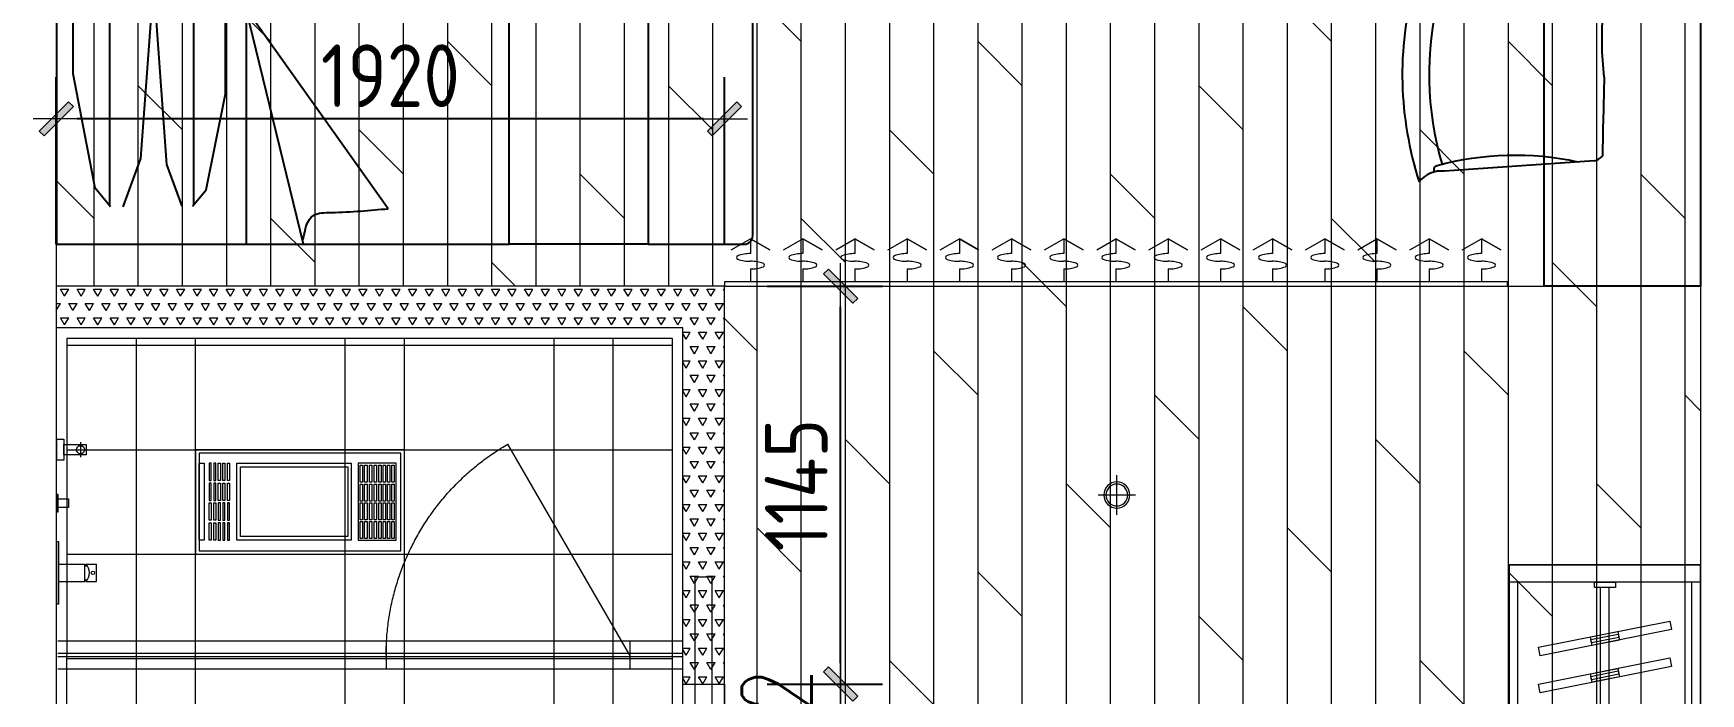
# Model space of a CAD drawing. Header units: millimetres. Extents: x 33621 to 401573, y -91663 to 133135.
# Drawn here: x 232866 to 237657, y 53625 to 55521 of the extents above; entities that cross this region are included whole.
import ezdxf

# ---------------------------------------------------------------- set-up
doc = ezdxf.new("R2010")
doc.units = ezdxf.units.MM
doc.header["$LTSCALE"] = 10
doc.linetypes.add('DOTE', pattern=[2.42, 2, -0.2, 0.02, -0.2])
doc.linetypes.add('HIDDEN', pattern=[0.375, 0.25, -0.125, 0, 0])
doc.layers.get('0').update_dxf_attribs({"color": 253})
doc.layers.get('Defpoints').update_dxf_attribs({"color": 250})
for name, color, linetype, lineweight in [('DOOR【门】', 253, 'Continuous', 0), ('DS-4BS-FINISH【墙完成线】', 253, 'Continuous', 0), ('FC-FLOOR【地材分格】', 253, 'Continuous', 0), ('FF-Door【门】', 253, 'Continuous', 0), ('FF-FIXT【洁具】', 253, 'Continuous', 0), ('FF-FURN【成品家具】', 253, 'Continuous', 0), ('FF-FURN【成品家私】', 253, 'Continuous', 0), ('RC-FCU【空调设备】', 253, 'Continuous', 0), ('RC-FIN【天花轮廓线】', 253, 'Continuous', 0), ('RC-LIGHT【天花灯具】', 253, 'Continuous', 0), ('RC-Modelling【天花造型】', 253, 'Continuous', 0), ('RC-STR【天花细线】', 253, 'Continuous', 0), ('WALL', 253, 'Continuous', 0), ('Wall【新建墙】', 253, 'Continuous', 0), ('新建墙体', 253, 'Continuous', 0)]:
    doc.layers.add(name, color=color, linetype=linetype, lineweight=lineweight)
doc.layers.add('P-活动家具', color=253, linetype='Continuous')
doc.layers.add('平面家具', color=253, linetype='Continuous')
doc.styles.add('_TCH_WINDOW', font='SIMPLEX', dxfattribs={"bigfont": 'GBCBIG'})
doc.styles.add('CCD_DIM', font='ARCHS.SHX')
doc.dimstyles.new('ZL_1：60', dxfattribs={"dimscale": 60, "dimtxt": 3, "dimasz": 1, "dimexe": 2, "dimexo": 2, "dimgap": 0.5, "dimtad": 1, "dimdec": 0, "dimrnd": 5, "dimdsep": 46, "dimtxsty": 'CCD_DIM', "dimblk": 'WS-cj', "dimblk1": 'WS-cj', "dimblk2": 'WS-cj', "dimcen": 0, "dimclrd": 44, "dimclre": 44, "dimclrt": 2, "dimadec": 0, "dimazin": 0, "dimtfac": 1, "dimtdec": 0, "dimtix": 1, "dimtofl": 0, "dimtmove": 2, "dimatfit": 3, "dimldrblk": 'hl_arrow2', "dimfxl": 6, "dimfxlon": 1, "dimarcsym": 0})

# ---------------------------------------------------------------- blocks, each defined once
blk = doc.blocks.new('海龙_041013471')
at = {"layer": 'P-活动家具', "color": 8}
for p, q in [((290.8, 600), (455.7, -75.6)), ((47.8, 497.7), (455.7, -75.6)), ((609.9, 490.4), (570.9, 443.1)), ((607.1, -333.1), (607.1, 487.1)), ((684.4, 370.6), (640.6, 490.4)), ((759.4, 353.8), (810.2, 492.6)), ((845.1, 492.6), (889.6, 438.7)), ((848.3, -326), (848.3, 488.8)), ((570.9, 443.1), (515.2, 167.7)), ((889.6, 438.7), (953.1, 110.2)), ((715.8, -67.6), (684.4, 370.6)), ((724.4, -114.1), (759.4, 353.8)), ((515.2, 167.7), (515.2, -356.5)), ((953.1, 110.2), (953.1, -364.1)), ((47.8, -499), (455.7, -75.6)), ((455.7, -75.6), (289.2, -600)), ((715.8, -384.4), (715.8, -67.6)), ((724.4, -395.8), (724.4, -114.1)), ((626.6, -417.8), (607.1, -333.1)), ((826, -433.9), (848.3, -326)), ((515.2, -356.5), (548.6, -466.9)), ((953.1, -364.1), (915, -495.5)), ((626.6, -444.9), (626.6, -417.8)), ((687.9, -472.4), (715.8, -384.4)), ((756.2, -501.8), (724.4, -395.8)), ((548.6, -466.9), (590.4, -572.6)), ((590.4, -572.6), (626.6, -444.9)), ((626.6, -444.9), (646.1, -564.3)), ((646.1, -564.3), (687.9, -472.4)), ((803.8, -456.5), (756.2, -501.8)), ((826, -491.4), (803.8, -456.5)), ((826, -491.4), (826, -433.9)), ((867.3, -466), (826, -491.4)), ((915, -495.5), (867.3, -466))]:
    blk.add_line(p, q, dxfattribs=at)
at = {"layer": 'P-活动家具'}
blk.add_line((1000, 600), (1000, -600), dxfattribs=at)
at = {"layer": 'P-活动家具', "color": 8}
blk.add_lwpolyline([(-299.9, 600), (-300, -600), (-700, -600), (-699.9, 600)], close=True, dxfattribs=at)
for points, knots in [([(291.5, 586.4), (286.2, 557.6), (277.4, 509), (168.4, 508.8), (99.8, 502.5), (47.8, 497.7)], [0, 0, 0, 0, 75.29107, 127.212251, 290.722633, 290.722633, 290.722633, 290.722633]), ([(291.5, -587.7), (284.6, -560.3), (263.8, -477.8), (136.2, -521), (68, -504), (47.8, -499)], [0, 0, 0, 0, 75.29107, 226.745569, 290.81809, 290.81809, 290.81809, 290.81809])]:
    blk.add_open_spline(points, degree=3, knots=knots, dxfattribs=at)
at = {"layer": '平面家具', "color": 43, "linetype": 'ByBlock'}
for p, q in [((-1000, 575), (-1000, -575)), ((-699.9, 600), (-975, 600)), ((1000, 600), (-299.9, 600)), ((455.7, -600), (455.7, 600)), ((-975, -600), (-700, -600)), ((-300, -600), (1000, -600))]:
    blk.add_line(p, q, dxfattribs=at)
for centre, start, end in [((-975, 575), 90, 180), ((-975, -575), 180, 270)]:
    blk.add_arc(centre, 25, start, end, dxfattribs=at)
blk = doc.blocks.new('A$C78EA0098')
at = {"color": 33, "linetype": 'Continuous'}
for p, q in [((47, 353.8), (90, 353.8)), ((68.5, 375.3), (68.5, 332.3))]:
    blk.add_line(p, q, dxfattribs=at)
for p, q in [((5, 25, 0), (81, 25, 0)), ((81, -25, 0), (81, 25, 0)), ((81, 20, 0), (88, 20, 0)), ((84, 25, 0), (114, 25, 0)), ((84, 20, 0), (84, 25, 0)), ((114, -25, 0), (114, 25, 0)), ((5, -25, 0), (81, -25, 0)), ((81, -20, 0), (88, -20, 0)), ((84, -25, 0), (84, -20, 0)), ((84, -25, 0), (114, -25, 0))]:
    blk.add_line(p, q)
for points in [[(0, 383.8), (20, 383.8), (20, 323.8), (0, 323.8)], [(20, 368.8), (85, 368.8), (85, 338.8), (20, 338.8)], [(0, 226), (3, 226), (3, 174), (0, 174)], [(3, 212.5), (33.5, 212.5), (33.5, 187.5), (3, 187.5)], [(0, 90), (5, 90), (5, -90), (0, -90)]]:
    blk.add_lwpolyline(points, close=True)
for centre, radius in [((68.5, 353.8), 11.5), ((104, 0, 0), 5)]:
    blk.add_circle(centre, radius, dxfattribs=at)
blk.add_arc((57.8, 0, 0), 36.3, 316.3972, 43.6028)
blk = doc.blocks.new('DOORBLK101')
at = {"layer": 'FF-Door【门】'}
blk.add_line((-0.5, 0), (0, 0.866), dxfattribs=at)
at = {"layer": 'FF-Door【门】', "color": 8, "linetype": 'HIDDEN', "ltscale": 15}
blk.add_arc((-0.5, 0), 1, 0, 60, dxfattribs=at)
blk = doc.blocks.new('海龙_0410133832')
at = {"lineweight": -2, "ltscale": 2000, "extrusion": (0, 0, -1)}
for p, q in [((-250.5, 250.9), (-202.9, 252.5)), ((-202.9, 252.5), (180.4, 263)), ((-260.8, -229.1), (169.1, -258.7))]:
    blk.add_line(p, q, dxfattribs=at)
for centre, radius, start, end in [((-244.3, 277.1), 12, 34.687, 170.3231), ((-7.4, 1075.2), 850.4, 256.8724, 284.3023), ((709, 21.2), 922.3, 166.0708, 196.3976), ((-194.4, 307), 46.2, 209.9778, 287.6112), ((-198.2, 258.7), 11.8, 155.0218, 258.5738), ((716.8, 19.6), 1007, 165.0641, 197.8536), ((30168.4, -805.7), 29889.5, 178.43305, 178.86929), ((253.1, -186.7), 43, 280.3759, 317.4549), ((-178.1, -339.1), 80.9, 83.6486, 141.8367)]:
    blk.add_arc(centre, radius, start, end, dxfattribs=at)
at = {"lineweight": -2, "ltscale": 2000}
for centre, radius, start, end in [((-244.6, 208.3), 43, 97.9074, 186.7843), ((-1223.9, 121.3), 940.2, 353.3046, 4.9984), ((-33.5, -1062.6), 850.3, 74.7572, 102.1885), ((187.2, -253.7), 11.8, 332.5533, 76.1053)]:
    blk.add_arc(centre, radius, start, end, dxfattribs=at)
blk = doc.blocks.new('海龙0109184221')
at = {"layer": '平面家具', "color": 43, "linetype": 'ByBlock'}
blk.add_lwpolyline([(21.4, 3126.7), (-428.6, 3126.7), (-428.6, 0), (21.4, 0)], close=True, dxfattribs=at)
for p in [(57, 2676.9), (138.5, 588.7)]:
    blk.add_blockref('海龙_0410133832', p, dxfattribs=at)
blk = doc.blocks.new('*U177')
for p, q in [((0, -12), (0, 0)), ((0, 0), (2250, 0)), ((2250, 0), (2250, -12)), ((2250, -12), (0, -12)), ((75, -49.3), (75, -12)), ((225, -49.3), (225, -12)), ((375, -49.3), (375, -12)), ((525, -49.3), (525, -12)), ((675, -49.3), (675, -12)), ((825, -49.3), (825, -12)), ((975, -49.3), (975, -12)), ((1125, -49.3), (1125, -12)), ((1275, -49.3), (1275, -12)), ((1425, -49.3), (1425, -12)), ((1575, -49.3), (1575, -12)), ((1725, -49.3), (1725, -12)), ((1875, -49.3), (1875, -12)), ((2025, -49.3), (2025, -12)), ((2175, -49.3), (2175, -12)), ((2175, -49.3), (2175, -12)), ((75, -136.2), (75, -93.2)), ((225, -136.2), (225, -93.2)), ((375, -136.2), (375, -93.2)), ((525, -136.2), (525, -93.2)), ((675, -136.2), (675, -93.2)), ((825, -136.2), (825, -93.2)), ((975, -136.2), (975, -93.2)), ((1125, -136.2), (1125, -93.2)), ((1275, -136.2), (1275, -93.2)), ((1425, -136.2), (1425, -93.2)), ((1575, -136.2), (1575, -93.2)), ((1725, -136.2), (1725, -93.2)), ((1875, -136.2), (1875, -93.2)), ((2025, -136.2), (2025, -93.2)), ((2175, -136.2), (2175, -93.2)), ((2175, -136.2), (2175, -93.2)), ((19.6, -104.5), (75, -136.2)), ((130.4, -104.5), (75, -136.2)), ((75, -136.2), (130.4, -104.5)), ((169.6, -104.5), (225, -136.2)), ((280.4, -104.5), (225, -136.2)), ((225, -136.2), (280.4, -104.5)), ((319.6, -104.5), (375, -136.2)), ((430.4, -104.5), (375, -136.2)), ((375, -136.2), (430.4, -104.5)), ((469.6, -104.5), (525, -136.2)), ((580.4, -104.5), (525, -136.2)), ((525, -136.2), (580.4, -104.5)), ((619.6, -104.5), (675, -136.2)), ((730.4, -104.5), (675, -136.2)), ((675, -136.2), (730.4, -104.5)), ((769.6, -104.5), (825, -136.2)), ((880.4, -104.5), (825, -136.2)), ((825, -136.2), (880.4, -104.5)), ((919.6, -104.5), (975, -136.2)), ((1030.4, -104.5), (975, -136.2)), ((975, -136.2), (1030.4, -104.5)), ((1069.6, -104.5), (1125, -136.2)), ((1180.4, -104.5), (1125, -136.2)), ((1125, -136.2), (1180.4, -104.5)), ((1219.6, -104.5), (1275, -136.2)), ((1330.4, -104.5), (1275, -136.2)), ((1275, -136.2), (1330.4, -104.5)), ((1369.6, -104.5), (1425, -136.2)), ((1480.4, -104.5), (1425, -136.2)), ((1425, -136.2), (1480.4, -104.5)), ((1519.6, -104.5), (1575, -136.2)), ((1630.4, -104.5), (1575, -136.2)), ((1575, -136.2), (1630.4, -104.5)), ((1669.6, -104.5), (1725, -136.2)), ((1780.4, -104.5), (1725, -136.2)), ((1725, -136.2), (1780.4, -104.5)), ((1819.6, -104.5), (1875, -136.2)), ((1930.4, -104.5), (1875, -136.2)), ((1875, -136.2), (1930.4, -104.5)), ((1969.6, -104.5), (2025, -136.2)), ((2080.4, -104.5), (2025, -136.2)), ((2025, -136.2), (2080.4, -104.5)), ((2119.6, -104.5), (2175, -136.2)), ((2119.6, -104.5), (2175, -136.2)), ((2230.4, -104.5), (2175, -136.2)), ((2175, -136.2), (2230.4, -104.5)), ((2230.4, -104.5), (2175, -136.2)), ((2175, -136.2), (2230.4, -104.5))]:
    blk.add_line(p, q)
at = {"extrusion": (0, 0, -1)}
for centre, major_axis, start_param, end_param in [((40, -82.2), (3.69, -3.69), 1.137309, 3.57508), ((72.5, -170.8), (-70.4, -70.4), 2.004284, 2.381239), ((72.5, 6.4), (70.4, -70.4), 0.760354, 1.137309), ((77.5, -148.9), (-70.4, -70.4), 2.33115, 2.708105), ((77.5, 28.3), (70.4, -70.4), 0.433488, 0.810442), ((110, -60.3), (3.69, -3.69), 4.278901, 6.716673), ((190, -82.2), (3.69, -3.69), 1.137309, 3.57508), ((222.5, -170.8), (-70.4, -70.4), 2.004284, 2.381239), ((222.5, 6.4), (70.4, -70.4), 0.760354, 1.137309), ((227.5, -148.9), (-70.4, -70.4), 2.33115, 2.708105), ((227.5, 28.3), (70.4, -70.4), 0.433488, 0.810442), ((260, -60.3), (3.69, -3.69), 4.278901, 6.716673), ((340, -82.2), (3.69, -3.69), 1.137309, 3.57508), ((372.5, -170.8), (-70.4, -70.4), 2.004284, 2.381239), ((372.5, 6.4), (70.4, -70.4), 0.760354, 1.137309), ((377.5, -148.9), (-70.4, -70.4), 2.33115, 2.708105), ((377.5, 28.3), (70.4, -70.4), 0.433488, 0.810442), ((410, -60.3), (3.69, -3.69), 4.278901, 6.716673), ((490, -82.2), (3.69, -3.69), 1.137309, 3.57508), ((522.5, -170.8), (-70.4, -70.4), 2.004284, 2.381239), ((522.5, 6.4), (70.4, -70.4), 0.760354, 1.137309), ((527.5, -148.9), (-70.4, -70.4), 2.33115, 2.708105), ((527.5, 28.3), (70.4, -70.4), 0.433488, 0.810442), ((560, -60.3), (3.69, -3.69), 4.278901, 6.716673), ((640, -82.2), (3.69, -3.69), 1.137309, 3.57508), ((672.5, -170.8), (-70.4, -70.4), 2.004284, 2.381239), ((672.5, 6.4), (70.4, -70.4), 0.760354, 1.137309), ((677.5, -148.9), (-70.4, -70.4), 2.33115, 2.708105), ((677.5, 28.3), (70.4, -70.4), 0.433488, 0.810442), ((710, -60.3), (3.69, -3.69), 4.278901, 6.716673), ((790, -82.2), (3.69, -3.69), 1.137309, 3.57508), ((822.5, -170.8), (-70.4, -70.4), 2.004284, 2.381239), ((822.5, 6.4), (70.4, -70.4), 0.760354, 1.137309), ((827.5, -148.9), (-70.4, -70.4), 2.33115, 2.708105), ((827.5, 28.3), (70.4, -70.4), 0.433488, 0.810442), ((860, -60.3), (3.69, -3.69), 4.278901, 6.716673), ((940, -82.2), (3.69, -3.69), 1.137309, 3.57508), ((972.5, -170.8), (-70.4, -70.4), 2.004284, 2.381239), ((972.5, 6.4), (70.4, -70.4), 0.760354, 1.137309), ((977.5, -148.9), (-70.4, -70.4), 2.33115, 2.708105), ((977.5, 28.3), (70.4, -70.4), 0.433488, 0.810442), ((1010, -60.3), (3.69, -3.69), 4.278901, 6.716673), ((1090, -82.2), (3.69, -3.69), 1.137309, 3.57508), ((1122.5, -170.8), (-70.4, -70.4), 2.004284, 2.381239), ((1122.5, 6.4), (70.4, -70.4), 0.760354, 1.137309), ((1127.5, -148.9), (-70.4, -70.4), 2.33115, 2.708105), ((1127.5, 28.3), (70.4, -70.4), 0.433488, 0.810442), ((1160, -60.3), (3.69, -3.69), 4.278901, 6.716673), ((1240, -82.2), (3.69, -3.69), 1.137309, 3.57508), ((1272.5, -170.8), (-70.4, -70.4), 2.004284, 2.381239), ((1272.5, 6.4), (70.4, -70.4), 0.760354, 1.137309), ((1277.5, -148.9), (-70.4, -70.4), 2.33115, 2.708105), ((1277.5, 28.3), (70.4, -70.4), 0.433488, 0.810442), ((1310, -60.3), (3.69, -3.69), 4.278901, 6.716673), ((1390, -82.2), (3.69, -3.69), 1.137309, 3.57508), ((1422.5, -170.8), (-70.4, -70.4), 2.004284, 2.381239), ((1422.5, 6.4), (70.4, -70.4), 0.760354, 1.137309), ((1427.5, -148.9), (-70.4, -70.4), 2.33115, 2.708105), ((1427.5, 28.3), (70.4, -70.4), 0.433488, 0.810442), ((1460, -60.3), (3.69, -3.69), 4.278901, 6.716673), ((1540, -82.2), (3.69, -3.69), 1.137309, 3.57508), ((1572.5, -170.8), (-70.4, -70.4), 2.004284, 2.381239), ((1572.5, 6.4), (70.4, -70.4), 0.760354, 1.137309), ((1577.5, -148.9), (-70.4, -70.4), 2.33115, 2.708105), ((1577.5, 28.3), (70.4, -70.4), 0.433488, 0.810442), ((1610, -60.3), (3.69, -3.69), 4.278901, 6.716673), ((1690, -82.2), (3.69, -3.69), 1.137309, 3.57508), ((1722.5, -170.8), (-70.4, -70.4), 2.004284, 2.381239), ((1722.5, 6.4), (70.4, -70.4), 0.760354, 1.137309), ((1727.5, -148.9), (-70.4, -70.4), 2.33115, 2.708105), ((1727.5, 28.3), (70.4, -70.4), 0.433488, 0.810442), ((1760, -60.3), (3.69, -3.69), 4.278901, 6.716673), ((1840, -82.2), (3.69, -3.69), 1.137309, 3.57508), ((1872.5, -170.8), (-70.4, -70.4), 2.004284, 2.381239), ((1872.5, 6.4), (70.4, -70.4), 0.760354, 1.137309), ((1877.5, -148.9), (-70.4, -70.4), 2.33115, 2.708105), ((1877.5, 28.3), (70.4, -70.4), 0.433488, 0.810442), ((1910, -60.3), (3.69, -3.69), 4.278901, 6.716673), ((1990, -82.2), (3.69, -3.69), 1.137309, 3.57508), ((2022.5, -170.8), (-70.4, -70.4), 2.004284, 2.381239), ((2022.5, 6.4), (70.4, -70.4), 0.760354, 1.137309), ((2027.5, -148.9), (-70.4, -70.4), 2.33115, 2.708105), ((2027.5, 28.3), (70.4, -70.4), 0.433488, 0.810442), ((2060, -60.3), (3.69, -3.69), 4.278901, 6.716673), ((2140, -82.2), (3.69, -3.69), 1.137309, 3.57508), ((2140, -82.2), (3.69, -3.69), 1.137309, 3.57508), ((2172.5, -170.8), (-70.4, -70.4), 2.004284, 2.381239), ((2172.5, -170.8), (-70.4, -70.4), 2.004284, 2.381239), ((2172.5, 6.4), (70.4, -70.4), 0.760354, 1.137309), ((2172.5, 6.4), (70.4, -70.4), 0.760354, 1.137309), ((2177.5, -148.9), (-70.4, -70.4), 2.33115, 2.708105), ((2177.5, -148.9), (-70.4, -70.4), 2.33115, 2.708105), ((2177.5, 28.3), (70.4, -70.4), 0.433488, 0.810442), ((2177.5, 28.3), (70.4, -70.4), 0.433488, 0.810442), ((2210, -60.3), (3.69, -3.69), 4.278901, 6.716673), ((2210, -60.3), (3.69, -3.69), 4.278901, 6.716673)]:
    blk.add_ellipse(centre, major_axis=major_axis, ratio=1, start_param=start_param, end_param=end_param, dxfattribs=at)
blk = doc.blocks.new('圆形筒灯')
at = {"color": 251, "linetype": 'DOTE', "ltscale": 43.504693}
blk.add_line((0, 90.6), (0, -90.6), dxfattribs=at)
at = {"color": 251, "linetype": 'DOTE', "ltscale": 41.297046}
blk.add_line((86, 0), (-86, 0), dxfattribs=at)
blk.add_ellipse((0, 0), major_axis=(-42.4, 42.4), ratio=1, start_param=2.355868237233172, end_param=8.639053544412757)
at = {"color": 251}
blk.add_ellipse((0, 0), major_axis=(35.4, 35.4), ratio=1, start_param=5.49871431692557, end_param=11.78189962410516, dxfattribs=at)
blk = doc.blocks.new('ZL_060315399')
at = {"layer": 'RC-Modelling【天花造型】'}
blk.add_line((-839.4, -3315.9), (1965.6, -3315.9), dxfattribs=at)
at = {"layer": 'RC-FCU【空调设备】', "ltscale": 10, "xscale": -1, "rotation": 180}
blk.add_blockref('*U177', (-839.4, -3315.9), dxfattribs=at)
at = {"layer": 'RC-LIGHT【天花灯具】', "xscale": -0.625, "yscale": 0.625, "zscale": 0.625, "rotation": 180}
blk.add_blockref('圆形筒灯', (288.1, -3915.9), dxfattribs=at)
blk = doc.blocks.new('WS-cj')
blk.add_hatch(color=2).paths.add_polyline_path([(0.588, 0.818), (-0.818, -0.588), (-0.588, -0.818), (0.818, 0.588)])
at = {"color": 2, "linetype": 'ByBlock', "lineweight": 0}
for p, q in [((-1.1, 0), (0, 0)), ((0, 0), (1.1, 0))]:
    blk.add_line(p, q, dxfattribs=at)
at = {"color": 2}
blk.add_lwpolyline([(0.588, 0.818), (-0.818, -0.588), (-0.588, -0.818), (0.818, 0.588)], close=True, dxfattribs=at)
blk = doc.blocks.new('*D465')
at = {"layer": 'Defpoints', "color": 0, "transparency": 16777216}
for p in [(234854.1, 53652.7), (235185.5, 53652.7), (234854.1, 52852.7)]:
    blk.add_point(p, dxfattribs=at)
at = {"layer": '新建墙体', "color": 44, "lineweight": -2, "transparency": 16777216}
for p, q in [((234974.1, 53652.7), (235305.5, 53652.7)), ((235185.5, 52912.7), (235185.5, 53592.7)), ((234974.1, 52852.7), (235305.5, 52852.7))]:
    blk.add_line(p, q, dxfattribs=at)
at = {"layer": '新建墙体', "color": 44, "lineweight": -2, "transparency": 16777216, "xscale": 60, "yscale": 60, "zscale": 60}
for p, rotation in [((235185.5, 53652.7), 90), ((235185.5, 52852.7), 270)]:
    blk.add_blockref('WS-cj', p, dxfattribs=dict(at, rotation=rotation))
at = {"layer": '新建墙体', "color": 2, "transparency": 16777216, "insert": (235065.5, 53252.7), "char_height": 180, "attachment_point": 5, "rotation": 90, "style": 'CCD_DIM'}
blk.add_mtext('800', dxfattribs=at)
blk = doc.blocks.new('hl_arrow2')
at = {"color": 2}
blk.add_line((-0.221, 0), (-1, 0), dxfattribs=at)
blk.add_lwpolyline([(-0.221, 0), (-0.861, -0.689), (-0.654, -0.862), (0, 0), (-0.654, 0.862), (-0.861, 0.689)], close=True, dxfattribs=at)
blk = doc.blocks.new('*D466')
at = {"layer": 'Defpoints', "color": 0, "transparency": 16777216}
for p in [(234854.1, 54795.5), (235185.5, 54795.5), (234854.1, 53652.7)]:
    blk.add_point(p, dxfattribs=at)
at = {"layer": '新建墙体', "color": 44, "lineweight": -2, "transparency": 16777216}
for p, q in [((234974.1, 54795.5), (235305.5, 54795.5)), ((235185.5, 53712.7), (235185.5, 54735.5)), ((234974.1, 53652.7), (235305.5, 53652.7))]:
    blk.add_line(p, q, dxfattribs=at)
at = {"layer": '新建墙体', "color": 44, "lineweight": -2, "transparency": 16777216, "xscale": 60, "yscale": 60, "zscale": 60}
for p, rotation in [((235185.5, 54795.5), 90), ((235185.5, 53652.7), 270)]:
    blk.add_blockref('WS-cj', p, dxfattribs=dict(at, rotation=rotation))
at = {"layer": '新建墙体', "color": 2, "transparency": 16777216, "insert": (235058, 54224.1), "char_height": 180, "attachment_point": 5, "rotation": 90, "style": 'CCD_DIM'}
blk.add_mtext('1145', dxfattribs=at)
blk = doc.blocks.new('*D467')
at = {"layer": 'Defpoints', "color": 0, "transparency": 16777216}
for p in [(232931.7, 55275.9), (232931.7, 54795.9), (234851.7, 54795.9)]:
    blk.add_point(p, dxfattribs=at)
at = {"layer": '新建墙体', "color": 44, "lineweight": -2, "transparency": 16777216}
for p, q in [((232931.7, 54915.9), (232931.7, 55395.9)), ((234851.7, 54915.9), (234851.7, 55395.9)), ((234791.7, 55275.9), (232991.7, 55275.9))]:
    blk.add_line(p, q, dxfattribs=at)
at = {"layer": '新建墙体', "color": 44, "lineweight": -2, "transparency": 16777216, "xscale": 60, "yscale": 60, "zscale": 60, "rotation": 180}
blk.add_blockref('WS-cj', (232931.7, 55275.9), dxfattribs=at)
at = {"layer": '新建墙体', "color": 44, "lineweight": -2, "transparency": 16777216, "xscale": 60, "yscale": 60, "zscale": 60}
blk.add_blockref('WS-cj', (234851.7, 55275.9), dxfattribs=at)
at = {"layer": '新建墙体', "color": 2, "transparency": 16777216, "insert": (233891.7, 55399.7), "char_height": 180, "attachment_point": 5, "style": 'CCD_DIM'}
blk.add_mtext('1920', dxfattribs=at)
blk = doc.blocks.new('ERTERT')
at = {"color": 8}
for points in [[(15709.6, 8061.8), (15930.2, 8061.8), (15930.2, 8046.6), (15709.6, 8046.6)], [(15709.5, 8032.6), (15759.4, 8032.6), (15759.4, 8026.5), (15709.5, 8026.5)], [(15709.5, 8019.5), (15759.4, 8019.5), (15759.4, 8013.4), (15709.5, 8013.4)], [(15709.5, 8000.3), (15759.4, 8000.3), (15759.4, 8006.4), (15709.5, 8006.4)], [(15766.4, 8032.6), (15816.3, 8032.6), (15816.3, 8026.5), (15766.4, 8026.5)], [(15766.4, 8019.5), (15816.3, 8019.5), (15816.3, 8013.4), (15766.4, 8013.4)], [(15766.4, 8000.3), (15816.3, 8000.3), (15816.3, 8006.4), (15766.4, 8006.4)], [(15873.3, 8032.6), (15823.3, 8032.6), (15823.3, 8026.5), (15873.3, 8026.5)], [(15873.3, 8019.5), (15823.3, 8019.5), (15823.3, 8013.4), (15873.3, 8013.4)], [(15873.3, 8000.3), (15823.3, 8000.3), (15823.3, 8006.4), (15873.3, 8006.4)], [(15930.2, 8032.6), (15880.3, 8032.6), (15880.3, 8026.5), (15930.2, 8026.5)], [(15930.2, 8019.5), (15880.3, 8019.5), (15880.3, 8013.4), (15930.2, 8013.4)], [(15930.2, 8000.3), (15880.3, 8000.3), (15880.3, 8006.4), (15930.2, 8006.4)], [(15709.5, 7987.2), (15759.4, 7987.2), (15759.4, 7993.3), (15709.5, 7993.3)], [(15709.5, 7974.2), (15759.4, 7974.2), (15759.4, 7980.2), (15709.5, 7980.2)], [(15766.4, 7987.2), (15816.3, 7987.2), (15816.3, 7993.3), (15766.4, 7993.3)], [(15766.4, 7974.2), (15816.3, 7974.2), (15816.3, 7980.2), (15766.4, 7980.2)], [(15873.3, 7987.2), (15823.3, 7987.2), (15823.3, 7993.3), (15873.3, 7993.3)], [(15873.3, 7974.2), (15823.3, 7974.2), (15823.3, 7980.2), (15873.3, 7980.2)], [(15930.2, 7987.2), (15880.3, 7987.2), (15880.3, 7993.3), (15930.2, 7993.3)], [(15930.2, 7974.2), (15880.3, 7974.2), (15880.3, 7980.2), (15930.2, 7980.2)], [(15709.5, 7952.9), (15930.2, 7952.9), (15930.2, 7624.2), (15709.5, 7624.2)], [(15709.5, 7495.6), (15930.2, 7495.6), (15930.2, 7604.2), (15709.5, 7604.2)], [(15714.5, 7599.2), (15763.3, 7599.2), (15763.3, 7592.2), (15714.5, 7592.2)], [(15714.5, 7586), (15763.3, 7586), (15763.3, 7579), (15714.5, 7579)], [(15714.5, 7572.1), (15763.3, 7572.1), (15763.3, 7565.1), (15714.5, 7565.1)], [(15767.9, 7599.2), (15816.7, 7599.2), (15816.7, 7592.2), (15767.9, 7592.2)], [(15767.9, 7586), (15816.7, 7586), (15816.7, 7579), (15767.9, 7579)], [(15767.9, 7572.1), (15816.7, 7572.1), (15816.7, 7565.1), (15767.9, 7565.1)], [(15821.2, 7599.2), (15870, 7599.2), (15870, 7592.2), (15821.2, 7592.2)], [(15821.2, 7586), (15870, 7586), (15870, 7579), (15821.2, 7579)], [(15821.2, 7572.1), (15870, 7572.1), (15870, 7565.1), (15821.2, 7565.1)], [(15876.4, 7599.2), (15925.2, 7599.2), (15925.2, 7592.2), (15876.4, 7592.2)], [(15876.4, 7586), (15925.2, 7586), (15925.2, 7579), (15876.4, 7579)], [(15876.4, 7572.1), (15925.2, 7572.1), (15925.2, 7565.1), (15876.4, 7565.1)], [(15714.5, 7558.9), (15763.3, 7558.9), (15763.3, 7551.9), (15714.5, 7551.9)], [(15714.5, 7545.5), (15763.3, 7545.5), (15763.3, 7538.5), (15714.5, 7538.5)], [(15714.5, 7532.6), (15763.3, 7532.6), (15763.3, 7525.6), (15714.5, 7525.6)], [(15767.9, 7558.9), (15816.7, 7558.9), (15816.7, 7551.9), (15767.9, 7551.9)], [(15767.9, 7545.5), (15816.7, 7545.5), (15816.7, 7538.5), (15767.9, 7538.5)], [(15767.9, 7532.6), (15816.7, 7532.6), (15816.7, 7525.6), (15767.9, 7525.6)], [(15821.2, 7558.9), (15870, 7558.9), (15870, 7551.9), (15821.2, 7551.9)], [(15821.2, 7545.5), (15870, 7545.5), (15870, 7538.5), (15821.2, 7538.5)], [(15821.2, 7532.6), (15870, 7532.6), (15870, 7525.6), (15821.2, 7525.6)], [(15876.4, 7558.9), (15925.2, 7558.9), (15925.2, 7551.9), (15876.4, 7551.9)], [(15876.4, 7545.5), (15925.2, 7545.5), (15925.2, 7538.5), (15876.4, 7538.5)], [(15876.4, 7532.6), (15925.2, 7532.6), (15925.2, 7525.6), (15876.4, 7525.6)], [(15714.5, 7520.4), (15763.3, 7520.4), (15763.3, 7513.4), (15714.5, 7513.4)], [(15714.5, 7507.6), (15763.3, 7507.6), (15763.3, 7500.6), (15714.5, 7500.6)], [(15767.9, 7520.4), (15816.7, 7520.4), (15816.7, 7513.4), (15767.9, 7513.4)], [(15767.9, 7507.6), (15816.7, 7507.6), (15816.7, 7500.6), (15767.9, 7500.6)], [(15821.2, 7520.4), (15870, 7520.4), (15870, 7513.4), (15821.2, 7513.4)], [(15821.2, 7507.6), (15870, 7507.6), (15870, 7500.6), (15821.2, 7500.6)], [(15876.4, 7520.4), (15925.2, 7520.4), (15925.2, 7513.4), (15876.4, 7513.4)], [(15876.4, 7507.6), (15925.2, 7507.6), (15925.2, 7500.6), (15876.4, 7500.6)]]:
    blk.add_lwpolyline(points, close=True, dxfattribs=at)
at = {"color": 250}
blk.add_lwpolyline([(15719.5, 7942.9), (15920.2, 7942.9), (15920.2, 7634.2), (15719.5, 7634.2)], close=True, dxfattribs=at)
at = {"layer": 'RC-LIGHT【天花灯具】'}
for points in [[(15668.9, 7471.8), (15968.9, 7471.8), (15968.9, 8071.8), (15668.9, 8071.8)], [(15678.9, 7481.8), (15958.9, 7481.8), (15958.9, 8061.8), (15678.9, 8061.8)]]:
    blk.add_lwpolyline(points, close=True, dxfattribs=at)

msp = doc.modelspace()

# ---------------------------------------------------------------- hatches: boundary and pattern name
at = {"layer": 'FC-FLOOR【地材分格】'}
h = msp.add_hatch(dxfattribs=at)
h.set_pattern_fill('DOLMIT', color=256, scale=20, angle=90, double=1)
h.set_pattern_definition([(90, (104135.23, -1.14), (-127, 8e-15), []), (135, (104135.23, -1.14), (-253.9998, -253.9998), [179.6051, -359.2102])])
h.paths.add_polyline_path([(232931.2, 58045.3), (233156.7, 58045.3), (233156.7, 58345.3), (237656.7, 58345.3), (237656.7, 52195.3), (236954.2, 52195.3), (236954.2, 52195.3), (234851.7, 52195.3), (234851.7, 54795.5), (232932.3, 54795.5)])
h = msp.add_hatch(dxfattribs=at)
h.set_pattern_fill('_USER', color=256, scale=600, double=1, pattern_type=0)
h.set_pattern_definition([(0, (233761.74, 52825.26), (0, 600), []), (90, (233761.74, 52825.26), (-600, 4e-14), [])])
h.paths.add_polyline_path([(232962.9, 54645.5), (234701.7, 54645.5), (234701.7, 52225.3), (233761.7, 52225.3), (233761.7, 52825.3), (232961.8, 52825.3)])
at = {"layer": 'RC-STR【天花细线】'}
h = msp.add_hatch(dxfattribs=at)
h.set_pattern_fill('矩形600X300', color=256, double=1, pattern_type=2)
h.set_pattern_definition([(0, (233931.8, 52825.26), (0, 300), []), (90, (233931.8, 52825.26), (-600, 4e-14), [])])
h.paths.add_polyline_path([(234701.6, 52225.3), (233761.7, 52225.3), (233761.7, 52825.3), (232962.3, 52825.3), (232962.6, 54645.5), (234701.9, 54645.5)])
at = {"layer": '新建墙体'}
h = msp.add_hatch(dxfattribs=at)
h.set_pattern_fill('TRIANG', color=4, scale=5)
h.set_pattern_definition([(60, (232931.738, 53652.726), (-23.8125, 41.24446), [23.8125, -23.8125]), (120, (232931.738, 53652.726), (-47.625, 3e-08), [23.8125, -23.8125]), (0, (232919.83, 53673.35), (23.8125, 41.24446), [23.8125, -23.8125])])
h.paths.add_polyline_path([(234851.7, 54795.5), (232931.7, 54795.5), (232931.7, 54675.5), (234731.7, 54675.5), (234731.7, 53652.7), (234851.7, 53652.7)])

# ---------------------------------------------------------------- linework, layer by layer
at = {"layer": 'DOOR【门】'}
msp.add_lwpolyline([(234766.7, 53229.3), (234816.7, 53229.3), (234816.7, 53959.3), (234766.7, 53959.3)], close=True, dxfattribs=at)
at = {"layer": 'DS-4BS-FINISH【墙完成线】'}
for points in [[(232931.2, 58045.3), (233156.7, 58045.3), (233156.7, 58345.3), (237656.7, 58345.3), (237656.7, 52195.3), (236954.2, 52195.3), (236954.2, 52195.3), (234851.7, 52195.3), (234851.7, 54795.5), (232932.3, 54795.5)], [(232962.9, 54645.5), (234701.7, 54645.5), (234701.7, 52225.3), (233761.7, 52225.3), (233761.7, 52825.3), (232961.8, 52825.3)]]:
    msp.add_lwpolyline(points, close=True, dxfattribs=at)
at = {"layer": 'FF-FIXT【洁具】'}
for p, q in [((234731.7, 53775.5), (232935.9, 53775.5)), ((233879.5, 53775.5), (233879.5, 53695.5)), ((234579.5, 53775.5), (234579.5, 53695.5)), ((234731.7, 53740.5), (232935.9, 53740.5)), ((234731.7, 53730.5), (232935.9, 53730.5)), ((234731.7, 53695.5), (232935.9, 53695.5))]:
    msp.add_line(p, q, dxfattribs=at)
at = {"layer": 'FF-FURN【成品家具】'}
msp.add_line((234851.7, 53652.7), (234851.7, 52852.7), dxfattribs=at)
at = {"layer": 'FF-FURN【成品家私】'}
for points in [[(237106.7, 53945.3), (237106.7, 53995.3), (237656.7, 53995.3), (237656.7, 53945.3)], [(237656.7, 52195.3), (237656.7, 53995.3), (237106.7, 53995.3), (237106.7, 52195.3)], [(237351.7, 53930.3), (237351.7, 53945.3), (237411.7, 53945.3), (237411.7, 53930.3)], [(237351.7, 53930.3), (237351.7, 53945.3), (237411.7, 53945.3), (237411.7, 53930.3)]]:
    msp.add_lwpolyline(points, close=True, dxfattribs=at)
for points in [[(237131.7, 52245.3), (237131.7, 53945.3)], [(237631.7, 52245.3), (237631.7, 53945.3)]]:
    msp.add_lwpolyline(points, dxfattribs=at)
at = {"layer": 'FF-FURN【成品家私】', "ltscale": 0.006}
for points in [[(237369.2, 52260.3), (237369.2, 53930.3)], [(237394.2, 52260.3), (237394.2, 53930.3)]]:
    msp.add_lwpolyline(points, dxfattribs=at)
for points in [[(237190.5, 53758.2), (237568.1, 53833.3), (237573, 53808.8), (237195.4, 53733.7)], [(237340.1, 53788), (237418.5, 53803.6), (237423.4, 53779), (237344.9, 53763.4)], [(237341.5, 53780.6), (237420, 53796.2), (237421.9, 53786.4), (237343.5, 53770.8)], [(237190.5, 53652.3), (237568.1, 53727.4), (237573, 53702.9), (237195.4, 53627.8)], [(237340.1, 53682.1), (237418.5, 53697.7), (237423.4, 53673.2), (237344.9, 53657.6)], [(237341.5, 53674.7), (237420, 53690.3), (237421.9, 53680.5), (237343.5, 53664.9)]]:
    msp.add_lwpolyline(points, close=True, dxfattribs=at)
at = {"layer": 'RC-FIN【天花轮廓线】'}
msp.add_lwpolyline([(234731.7, 53652.7), (234851.7, 53652.7), (234851.7, 52852.7), (234731.7, 52852.7)], close=True, dxfattribs=at)
at = {"layer": 'WALL', "color": 9}
for p, q in [((232931.7, 58011.4), (232931.7, 52196.4)), ((237656.7, 55594.1), (237656.7, 52994.1))]:
    msp.add_line(p, q, dxfattribs=at)
at = {"layer": 'Wall【新建墙】'}
for p, q in [((234851.7, 54795.5), (232932.9, 54795.5)), ((234851.7, 53652.7), (234851.7, 54795.5)), ((234731.7, 54675.5), (232932.9, 54675.5)), ((234731.7, 53652.7), (234731.7, 54675.5)), ((234731.7, 53652.7), (234766.7, 53652.7)), ((234816.7, 53652.7), (234851.7, 53652.7))]:
    msp.add_line(p, q, dxfattribs=at)

# ---------------------------------------------------------------- block references
at = {"layer": 'FF-FIXT【洁具】', "rotation": 359.999999047842}
msp.add_blockref('A$C78EA0098', (232932.9, 53971.9), dxfattribs=at)
at = {"layer": 'FF-FIXT【洁具】', "xscale": -700, "yscale": 700, "zscale": 700}
msp.add_blockref('DOORBLK101', (234229.5, 53735.5), dxfattribs=at)
at = {"layer": 'FF-FURN【成品家私】', "xscale": -1}
msp.add_blockref('海龙0109184221', (237228.1, 54795.5), dxfattribs=at)
at = {"layer": 'FF-FURN【成品家私】', "rotation": 180}
msp.add_blockref('海龙_041013471', (233932.9, 55515.5), dxfattribs=at)
at = {"layer": 'RC-LIGHT【天花灯具】'}
msp.add_blockref('ZL_060315399', (235691.1, 58111.4), dxfattribs=at)
at = {"layer": 'RC-LIGHT【天花灯具】', "rotation": 89.99999999999999}
msp.add_blockref('ERTERT', (241403.6, 38356.4), dxfattribs=at)

# ---------------------------------------------------------------- texts
at = {"layer": 'DOOR【门】', "style": '_TCH_WINDOW', "width": 0.75}
msp.add_text('TLM0822', height=200, rotation=90, dxfattribs=at).set_placement((235101.8, 52816.9))

# ---------------------------------------------------------------- dimensions: what is measured, and where the dimension line sits
at = {"layer": '新建墙体'}
dim = msp.add_linear_dim(base=(232931.7, 55275.9), p1=(234851.7, 54795.9), p2=(232931.7, 54795.9), dimstyle='ZL_1：60', dxfattribs=at)
dim.commit()
dim.dimension.update_dxf_attribs({"geometry": '*D467', "text_midpoint": (233891.7, 55399.7)})
for base, p1, p2, picture, middle in [((235185.5, 54795.5), (234854.1, 53652.7), (234854.1, 54795.5), '*D466', (235058, 54224.1)), ((235185.5, 53652.7), (234854.1, 52852.7), (234854.1, 53652.7), '*D465', (235065.5, 53252.7))]:
    dim = msp.add_linear_dim(base=base, p1=p1, p2=p2, angle=90, dimstyle='ZL_1：60', dxfattribs=at)
    dim.commit()
    dim.dimension.update_dxf_attribs({"geometry": picture, "text_midpoint": middle})

doc.saveas('drawing.dxf')
